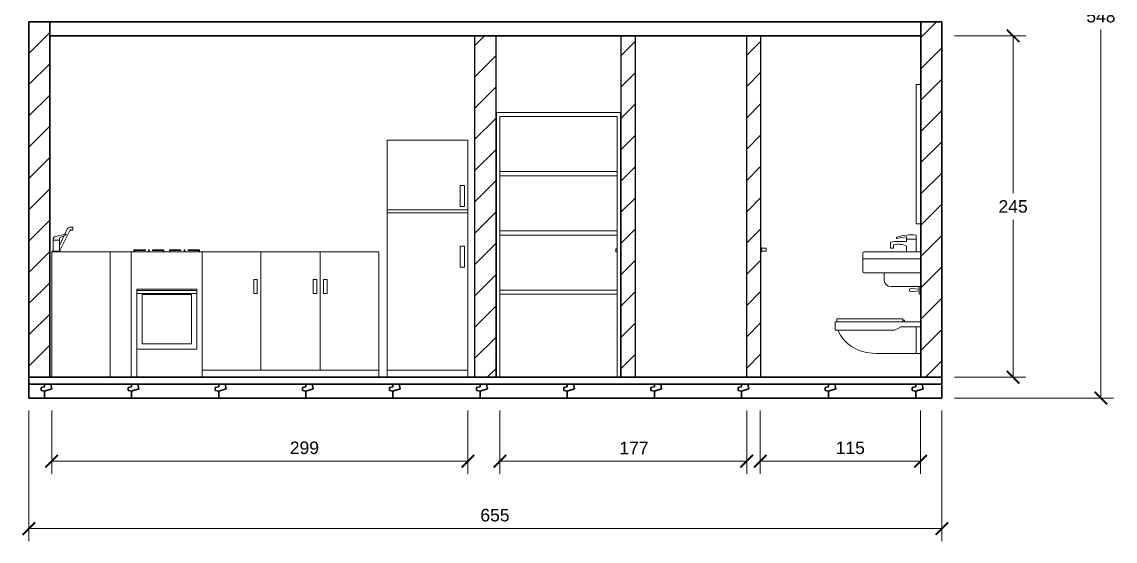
# Model space of a CAD drawing. Header units: millimetres. Extents: x 284 to 4268, y 453 to 1325.
# Drawn here: x 1339 to 2124, y 507 to 879 of the extents above; entities that cross this region are included whole.
import ezdxf

# ---------------------------------------------------------------- set-up
doc = ezdxf.new("R2010")
doc.units = ezdxf.units.MM
for name, color, linetype, lineweight in [('A-FLOR-LEVL', 3, 'Continuous', 35), ('A-FURN', 2, 'Continuous', 18), ('A-SECT-MCUT', 1, 'Continuous', 25), ('A-WALL-FULL', 3, 'Continuous', 35), ('A-WALL-FULL-EXTR', 3, 'Continuous', 35), ('A-WALL-FULL-INTR', 1, 'Continuous', 25), ('QUOTE', 5, 'Continuous', 13)]:
    doc.layers.add(name, color=color, linetype=linetype, lineweight=lineweight)
doc.styles.get("Standard").update_dxf_attribs({"font": 'arial.ttf'})
doc.dimstyles.new('ISO-25', dxfattribs={"dimtxt": 2.5, "dimasz": 2.5, "dimexe": 1.25, "dimexo": 0.625, "dimtad": 1, "dimtxsty": 'Standard', "dimcen": 2.5, "dimadec": 0, "dimazin": 0, "dimtfac": 1, "dimtmove": 0, "dimatfit": 3, "dimfxl": 1, "dimarcsym": 0})

# ---------------------------------------------------------------- blocks, each defined once
blk = doc.blocks.new('_ARCHTICK')
at = {"color": 0, "linetype": 'ByBlock', "const_width": 0.15}
blk.add_lwpolyline([(-0.5, -0.5), (0.5, 0.5)], dxfattribs=at)
blk = doc.blocks.new('*D44')
at = {"layer": 'Defpoints', "color": 0, "transparency": 16777216}
for p in [(1344.23, 609.37), (1999.23, 609.37), (1999.23, 515.72)]:
    blk.add_point(p, dxfattribs=at)
at = {"layer": 'QUOTE', "color": 0, "transparency": 16777216}
for p, q in [((1344.23, 600.37), (1344.23, 506.72)), ((1999.23, 600.37), (1999.23, 506.72)), ((1344.23, 515.72), (1999.23, 515.72))]:
    blk.add_line(p, q, dxfattribs=at)
at = {"layer": 'QUOTE', "color": 0, "transparency": 16777216, "xscale": 9, "yscale": 9, "zscale": 9, "rotation": 180}
blk.add_blockref('_ARCHTICK', (1344.23, 515.72), dxfattribs=at)
at = {"layer": 'QUOTE', "color": 0, "transparency": 16777216, "xscale": 9, "yscale": 9, "zscale": 9}
blk.add_blockref('_ARCHTICK', (1999.23, 515.72), dxfattribs=at)
at = {"layer": 'QUOTE', "color": 0, "transparency": 16777216, "insert": (1678.62, 525.32), "char_height": 9, "attachment_point": 5}
blk.add_mtext('655', dxfattribs=at)
blk = doc.blocks.new('*D45')
at = {"layer": 'Defpoints', "color": 0, "transparency": 16777216}
for p in [(1360.64, 609.37), (1659.23, 609.37), (1659.23, 564.05)]:
    blk.add_point(p, dxfattribs=at)
at = {"layer": 'QUOTE', "color": 0, "transparency": 16777216}
for p, q in [((1360.64, 600.37), (1360.64, 555.05)), ((1659.23, 600.37), (1659.23, 555.05)), ((1360.64, 564.05), (1659.23, 564.05))]:
    blk.add_line(p, q, dxfattribs=at)
at = {"layer": 'QUOTE', "color": 0, "transparency": 16777216, "xscale": 9, "yscale": 9, "zscale": 9, "rotation": 180}
blk.add_blockref('_ARCHTICK', (1360.64, 564.05), dxfattribs=at)
at = {"layer": 'QUOTE', "color": 0, "transparency": 16777216, "xscale": 9, "yscale": 9, "zscale": 9}
blk.add_blockref('_ARCHTICK', (1659.23, 564.05), dxfattribs=at)
at = {"layer": 'QUOTE', "color": 0, "transparency": 16777216, "insert": (1541.94, 573.65), "char_height": 9, "attachment_point": 5}
blk.add_mtext('299', dxfattribs=at)
blk = doc.blocks.new('*D46')
at = {"layer": 'Defpoints', "color": 0, "transparency": 16777216}
for p in [(1682.23, 609.37), (1859.23, 609.37), (1859.23, 564.05)]:
    blk.add_point(p, dxfattribs=at)
at = {"layer": 'QUOTE', "color": 0, "transparency": 16777216}
for p, q in [((1682.23, 600.37), (1682.23, 555.05)), ((1859.23, 600.37), (1859.23, 555.05)), ((1682.23, 564.05), (1859.23, 564.05))]:
    blk.add_line(p, q, dxfattribs=at)
at = {"layer": 'QUOTE', "color": 0, "transparency": 16777216, "xscale": 9, "yscale": 9, "zscale": 9, "rotation": 180}
blk.add_blockref('_ARCHTICK', (1682.23, 564.05), dxfattribs=at)
at = {"layer": 'QUOTE', "color": 0, "transparency": 16777216, "xscale": 9, "yscale": 9, "zscale": 9}
blk.add_blockref('_ARCHTICK', (1859.23, 564.05), dxfattribs=at)
at = {"layer": 'QUOTE', "color": 0, "transparency": 16777216, "insert": (1778.36, 573.57), "char_height": 9, "attachment_point": 5}
blk.add_mtext('177', dxfattribs=at)
blk = doc.blocks.new('*D47')
at = {"layer": 'Defpoints', "color": 0, "transparency": 16777216}
for p in [(1868.92, 609.37), (1983.92, 609.37), (1983.92, 564.05)]:
    blk.add_point(p, dxfattribs=at)
at = {"layer": 'QUOTE', "color": 0, "transparency": 16777216}
for p, q in [((1868.92, 600.37), (1868.92, 555.05)), ((1983.92, 600.37), (1983.92, 555.05)), ((1868.92, 564.05), (1983.92, 564.05))]:
    blk.add_line(p, q, dxfattribs=at)
at = {"layer": 'QUOTE', "color": 0, "transparency": 16777216, "xscale": 9, "yscale": 9, "zscale": 9, "rotation": 180}
blk.add_blockref('_ARCHTICK', (1868.92, 564.05), dxfattribs=at)
at = {"layer": 'QUOTE', "color": 0, "transparency": 16777216, "xscale": 9, "yscale": 9, "zscale": 9}
blk.add_blockref('_ARCHTICK', (1983.92, 564.05), dxfattribs=at)
at = {"layer": 'QUOTE', "color": 0, "transparency": 16777216, "insert": (1933.51, 573.65), "char_height": 9, "attachment_point": 5}
blk.add_mtext('115', dxfattribs=at)
blk = doc.blocks.new('*D50')
at = {"layer": 'Defpoints', "color": 0, "transparency": 16777216}
for p in [(1999.23, 869.37), (1999.23, 624.37), (2050.33, 624.37)]:
    blk.add_point(p, dxfattribs=at)
at = {"layer": 'QUOTE', "color": 0, "transparency": 16777216}
for p, q in [((2008.23, 869.37), (2059.33, 869.37)), ((2050.33, 869.37), (2050.33, 756.47)), ((2050.33, 624.37), (2050.33, 737.28)), ((2008.23, 624.37), (2059.33, 624.37))]:
    blk.add_line(p, q, dxfattribs=at)
at = {"layer": 'QUOTE', "color": 0, "transparency": 16777216, "xscale": 9, "yscale": 9, "zscale": 9}
for p, rotation in [((2050.33, 869.37), 90), ((2050.33, 624.37), 270)]:
    blk.add_blockref('_ARCHTICK', p, dxfattribs=dict(at, rotation=rotation))
at = {"layer": 'QUOTE', "color": 0, "transparency": 16777216, "insert": (2050.33, 746.87), "char_height": 9, "attachment_point": 5}
blk.add_mtext('245', dxfattribs=at)
blk = doc.blocks.new('*D49')
at = {"layer": 'Defpoints', "color": 0, "transparency": 16777216}
for p in [(1999.23, 1157.47), (1999.23, 609.37), (2113.29, 609.37)]:
    blk.add_point(p, dxfattribs=at)
at = {"layer": 'QUOTE', "color": 0, "transparency": 16777216}
for p, q in [((2008.23, 1157.47), (2122.29, 1157.47)), ((2113.29, 1157.47), (2113.29, 893.02)), ((2113.29, 609.37), (2113.29, 873.83)), ((2008.23, 609.37), (2122.29, 609.37))]:
    blk.add_line(p, q, dxfattribs=at)
at = {"layer": 'QUOTE', "color": 0, "transparency": 16777216, "xscale": 9, "yscale": 9, "zscale": 9}
for p, rotation in [((2113.29, 1157.47), 90), ((2113.29, 609.37), 270)]:
    blk.add_blockref('_ARCHTICK', p, dxfattribs=dict(at, rotation=rotation))
at = {"layer": 'QUOTE', "color": 0, "transparency": 16777216, "insert": (2113.29, 883.42), "char_height": 9, "attachment_point": 5}
blk.add_mtext('548', dxfattribs=at)

msp = doc.modelspace()

# ---------------------------------------------------------------- hatches: boundary and pattern name
at = {"layer": 'A-SECT-MCUT'}
h = msp.add_hatch(dxfattribs=at)
h.set_pattern_fill('ANSI31', color=256, scale=5)
h.set_pattern_definition([(45, (-287685.397, -169588.585), (-11.22532015, 11.22532015), [])])
h.paths.add_polyline_path([(1344.226, 624.371), (1359.226, 624.371), (1359.226, 879.371), (1344.226, 879.371)])
h.paths.add_polyline_path([(1664.226, 624.371), (1679.226, 624.371), (1679.226, 869.371), (1664.226, 869.371)])
h.paths.add_polyline_path([(1999.226, 879.371), (1984.226, 879.371), (1984.226, 624.371), (1999.226, 624.371)])
h.paths.add_polyline_path([(1779.226, 869.371), (1769.226, 869.371), (1769.226, 624.371), (1779.226, 624.371)])
h.paths.add_polyline_path([(1869.226, 869.371), (1859.226, 869.371), (1859.226, 624.371), (1869.226, 624.371)])

# ---------------------------------------------------------------- linework, layer by layer
for p, q in [((1984.226, 689.377), (1984.226, 683.381)), ((1984.226, 656.789), (1984.226, 634.263))]:
    msp.add_line(p, q)
at = {"layer": 'A-FLOR-LEVL'}
for p, q in [((1999.226, 879.371), (1344.226, 879.371)), ((1359.226, 869.371), (1984.226, 869.371)), ((1344.226, 624.371), (1999.226, 624.371)), ((1344.226, 619.371), (1344.226, 624.371)), ((1999.226, 619.371), (1344.226, 619.371)), ((1344.226, 609.371), (1344.226, 619.371)), ((1355.476, 617.371), (1352.976, 616.871)), ((1352.976, 614.871), (1352.976, 616.871)), ((1355.476, 614.371), (1352.976, 614.871)), ((1355.476, 617.371), (1355.476, 619.371)), ((1417.976, 617.371), (1415.476, 616.871)), ((1415.476, 614.871), (1415.476, 616.871)), ((1417.976, 614.371), (1415.476, 614.871)), ((1417.976, 617.371), (1417.976, 619.371)), ((1480.476, 617.371), (1477.976, 616.871)), ((1477.976, 614.871), (1477.976, 616.871)), ((1480.476, 614.371), (1477.976, 614.871)), ((1480.476, 617.371), (1480.476, 619.371)), ((1542.976, 617.371), (1540.476, 616.871)), ((1540.476, 614.871), (1540.476, 616.871)), ((1542.976, 614.371), (1540.476, 614.871)), ((1542.976, 617.371), (1542.976, 619.371)), ((1605.476, 617.371), (1602.976, 616.871)), ((1602.976, 614.871), (1602.976, 616.871)), ((1605.476, 614.371), (1602.976, 614.871)), ((1605.476, 617.371), (1605.476, 619.371)), ((1667.976, 617.371), (1665.476, 616.871)), ((1665.476, 614.871), (1665.476, 616.871)), ((1667.976, 614.371), (1665.476, 614.871)), ((1667.976, 617.371), (1667.976, 619.371)), ((1730.476, 617.371), (1727.976, 616.871)), ((1727.976, 614.871), (1727.976, 616.871)), ((1730.476, 614.371), (1727.976, 614.871)), ((1730.476, 617.371), (1730.476, 619.371)), ((1792.976, 617.522), (1790.476, 617.022)), ((1790.476, 614.871), (1790.476, 616.871)), ((1792.976, 614.371), (1790.476, 614.871)), ((1792.976, 617.522), (1792.976, 619.522)), ((1855.476, 617.371), (1852.976, 616.871)), ((1852.976, 614.871), (1852.976, 616.871)), ((1855.476, 614.371), (1852.976, 614.871)), ((1855.476, 617.371), (1855.476, 619.371)), ((1917.976, 617.522), (1915.476, 617.022)), ((1915.476, 614.871), (1915.476, 616.871)), ((1917.976, 614.371), (1915.476, 614.871)), ((1917.976, 617.522), (1917.976, 619.522)), ((1980.476, 617.522), (1977.976, 617.022)), ((1977.976, 614.871), (1977.976, 616.871)), ((1980.476, 614.371), (1977.976, 614.871)), ((1980.476, 617.522), (1980.476, 619.522)), ((1980.476, 609.371), (1980.476, 614.371)), ((1999.226, 609.371), (1999.226, 619.371)), ((1355.476, 609.371), (1344.226, 609.371)), ((1980.476, 609.371), (1999.226, 609.371))]:
    msp.add_line(p, q, dxfattribs=at)
for points in [[(1355.476, 614.371), (1360.697, 616.103), (1360.024, 619.371)], [(1417.976, 609.371), (1355.476, 609.371), (1355.476, 614.371)], [(1417.976, 614.371), (1423.197, 616.103), (1422.524, 619.371)], [(1480.476, 609.371), (1417.976, 609.371), (1417.976, 614.371)], [(1480.476, 614.371), (1485.697, 616.103), (1485.024, 619.371)], [(1542.976, 609.371), (1480.476, 609.371), (1480.476, 614.371)], [(1542.976, 614.371), (1548.197, 616.103), (1547.524, 619.371)], [(1605.476, 609.371), (1542.976, 609.371), (1542.976, 614.371)], [(1605.476, 614.371), (1610.697, 616.103), (1610.024, 619.371)], [(1667.976, 609.371), (1605.476, 609.371), (1605.476, 614.371)], [(1667.976, 614.371), (1673.197, 616.103), (1672.524, 619.371)], [(1730.476, 609.371), (1667.976, 609.371), (1667.976, 614.371)], [(1730.476, 614.371), (1735.697, 616.103), (1735.024, 619.371)], [(1792.976, 609.371), (1730.476, 609.371), (1730.476, 614.371)], [(1792.976, 614.371), (1798.197, 616.103), (1797.524, 619.371)], [(1855.476, 609.371), (1792.976, 609.371), (1792.976, 614.371)], [(1855.476, 614.371), (1860.697, 616.103), (1860.024, 619.371)], [(1917.976, 609.371), (1855.476, 609.371), (1855.476, 614.371)], [(1917.976, 614.371), (1923.197, 616.103), (1922.524, 619.371)], [(1980.476, 609.371), (1917.976, 609.371), (1917.976, 614.371)], [(1980.476, 614.371), (1985.697, 616.103), (1985.024, 619.371)]]:
    msp.add_lwpolyline(points, dxfattribs=at)
at = {"layer": 'A-FURN'}
for p, q in [((1984.226, 834.371), (1980.726, 834.371)), ((1980.726, 834.371), (1980.726, 734.371)), ((1679.226, 624.371), (1679.226, 814.371)), ((1679.726, 814.371), (1768.726, 814.371)), ((1679.726, 814.371), (1679.726, 624.371)), ((1682.226, 811.371), (1766.226, 811.371)), ((1682.226, 811.371), (1682.226, 624.371)), ((1766.226, 811.371), (1766.226, 624.371)), ((1768.726, 814.371), (1768.726, 624.371)), ((1769.226, 814.371), (1769.226, 624.371)), ((1769.226, 811.871), (1769.226, 771.871)), ((1601.226, 624.371), (1601.226, 794.371)), ((1601.226, 794.371), (1659.226, 794.371)), ((1659.226, 794.371), (1659.226, 624.371)), ((1679.226, 771.871), (1679.226, 769.371)), ((1766.226, 771.871), (1682.226, 771.871)), ((1682.226, 768.871), (1766.226, 768.871)), ((1769.226, 769.371), (1769.226, 729.371)), ((1653.726, 746.913), (1653.726, 762.011)), ((1653.726, 762.011), (1656.726, 762.011)), ((1656.726, 762.011), (1656.726, 752.913)), ((1656.726, 752.913), (1656.726, 746.913)), ((1656.726, 746.913), (1653.726, 746.913)), ((1601.226, 744.371), (1659.226, 744.371)), ((1601.226, 742.371), (1659.226, 742.371)), ((1366.202, 714.871), (1374.036, 730.539)), ((1371.857, 730.786), (1370.061, 726.969)), ((1375.749, 731.935), (1373.667, 731.935)), ((1373.675, 729.817), (1375.849, 729.817)), ((1375.849, 729.817), (1375.849, 731.835)), ((1679.226, 729.371), (1679.226, 726.871)), ((1766.226, 729.371), (1682.226, 729.371)), ((1984.226, 734.371), (1980.726, 734.371)), ((1984.226, 734.371), (1984.226, 734.371)), ((1361.707, 718.871), (1361.707, 723.318)), ((1361.707, 722.659), (1365.616, 722.659)), ((1363.212, 725.256), (1370.674, 727.122)), ((1366.202, 722.659), (1365.616, 722.659)), ((1366.202, 724.367), (1370.873, 726.568)), ((1369.588, 725.963), (1366.202, 718.765)), ((1366.202, 722.659), (1366.202, 724.367)), ((1366.202, 714.871), (1366.202, 722.659)), ((1682.226, 726.371), (1766.226, 726.371)), ((1769.226, 726.871), (1769.226, 686.871)), ((1966.565, 724.494), (1966.565, 724.318)), ((1973.961, 726.371), (1973.961, 726.321)), ((1973.961, 725.098), (1973.961, 721.601)), ((1973.961, 723.323), (1980.726, 723.323)), ((1980.726, 714.371), (1980.726, 726.371)), ((1360.644, 624.371), (1360.644, 714.371)), ((1360.644, 714.371), (1402.644, 714.371)), ((1361.018, 714.371), (1361.018, 714.871)), ((1361.018, 714.871), (1366.902, 714.871)), ((1361.707, 714.871), (1361.707, 718.871)), ((1366.902, 714.871), (1366.202, 714.871)), ((1366.902, 714.871), (1366.902, 714.371)), ((1402.644, 714.371), (1402.644, 624.371)), ((1402.644, 714.371), (1417.644, 714.371)), ((1417.644, 714.371), (1417.644, 624.371)), ((1417.644, 714.371), (1468.644, 714.371)), ((1419.644, 714.371), (1419.644, 715.871)), ((1419.644, 715.871), (1427.844, 715.871)), ((1420.144, 714.371), (1420.144, 715.371)), ((1420.144, 715.371), (1427.844, 715.371)), ((1427.844, 715.371), (1427.844, 715.871)), ((1430.644, 715.871), (1430.144, 715.871)), ((1430.144, 715.871), (1430.144, 714.371)), ((1430.144, 714.371), (1430.394, 714.371)), ((1430.644, 714.371), (1430.144, 714.371)), ((1430.644, 715.871), (1430.644, 714.371)), ((1441.144, 715.871), (1432.944, 715.871)), ((1432.944, 715.371), (1432.944, 715.871)), ((1440.644, 715.371), (1432.944, 715.371)), ((1440.644, 714.371), (1440.644, 715.371)), ((1441.144, 714.371), (1441.144, 715.871)), ((1445.144, 714.371), (1445.144, 715.871)), ((1445.144, 715.871), (1453.344, 715.871)), ((1445.644, 714.371), (1445.644, 715.371)), ((1445.644, 715.371), (1453.344, 715.371)), ((1453.344, 715.371), (1453.344, 715.871)), ((1455.644, 715.871), (1456.144, 715.871)), ((1455.644, 715.871), (1455.644, 714.371)), ((1456.144, 715.871), (1456.144, 714.371)), ((1466.644, 715.871), (1458.444, 715.871)), ((1458.444, 715.371), (1458.444, 715.871)), ((1466.144, 715.371), (1458.444, 715.371)), ((1466.144, 714.371), (1466.144, 715.371)), ((1466.644, 714.371), (1466.644, 715.871)), ((1468.644, 714.371), (1468.644, 624.371)), ((1468.644, 714.371), (1595.226, 714.371)), ((1510.644, 714.371), (1510.644, 629.371)), ((1553.226, 714.371), (1553.226, 629.371)), ((1595.226, 714.371), (1595.226, 624.371)), ((1653.726, 703.371), (1653.726, 718.469)), ((1653.726, 718.469), (1656.726, 718.469)), ((1656.726, 718.469), (1656.726, 709.371)), ((1765.226, 714.371), (1765.226, 716.371)), ((1765.226, 716.371), (1766.226, 716.371)), ((1766.226, 714.371), (1765.226, 714.371)), ((1769.226, 716.871), (1768.726, 716.871)), ((1768.726, 716.871), (1768.726, 713.871)), ((1768.726, 713.871), (1769.226, 713.871)), ((1869.726, 717.371), (1869.226, 717.371)), ((1869.226, 714.371), (1869.726, 714.371)), ((1869.726, 716.871), (1869.726, 717.371)), ((1869.726, 716.871), (1873.226, 716.871)), ((1869.726, 714.371), (1869.726, 716.871)), ((1873.226, 714.871), (1869.726, 714.871)), ((1873.226, 716.871), (1873.226, 714.871)), ((1943.544, 714.377), (1984.226, 714.377)), ((1962.313, 721.377), (1962.312, 716.96)), ((1962.312, 716.96), (1964.568, 716.96)), ((1964.568, 716.96), (1964.568, 719.449)), ((1973.961, 718.494), (1973.961, 714.371)), ((1656.726, 709.371), (1656.726, 703.371)), ((1942.544, 700.377), (1942.544, 713.377)), ((1984.226, 709.371), (1942.544, 709.371)), ((1656.726, 703.371), (1653.726, 703.371)), ((1984.226, 699.377), (1943.544, 699.377)), ((1984.226, 699.377), (1957.752, 699.377)), ((1957.752, 699.377), (1957.752, 694.377)), ((1508.144, 694.371), (1505.644, 694.371)), ((1505.644, 694.371), (1505.644, 684.371)), ((1508.144, 684.371), (1508.144, 694.371)), ((1550.726, 694.371), (1548.226, 694.371)), ((1548.226, 694.371), (1548.226, 684.371)), ((1550.726, 684.371), (1550.726, 694.371)), ((1558.226, 694.371), (1555.726, 694.371)), ((1555.726, 694.371), (1555.726, 684.371)), ((1558.226, 684.371), (1558.226, 694.371)), ((1421.617, 644.371), (1421.617, 687.471)), ((1421.617, 687.471), (1464.746, 687.471)), ((1421.617, 686.471), (1464.746, 686.471)), ((1464.746, 684.471), (1421.617, 684.471)), ((1425.478, 648.232), (1425.478, 683.61)), ((1425.478, 683.61), (1460.885, 683.61)), ((1460.885, 683.61), (1460.885, 648.232)), ((1464.746, 687.471), (1464.746, 644.371)), ((1464.746, 686.471), (1464.746, 684.471)), ((1464.746, 684.471), (1464.746, 644.371)), ((1505.644, 684.371), (1508.144, 684.371)), ((1548.226, 684.371), (1550.726, 684.371)), ((1555.726, 684.371), (1558.226, 684.371)), ((1679.226, 686.871), (1679.226, 684.371)), ((1766.226, 686.871), (1682.226, 686.871)), ((1682.226, 683.871), (1766.226, 683.871)), ((1962.752, 689.377), (1984.226, 689.377)), ((1983.041, 687.525), (1977.12, 688.117)), ((1977.12, 685.749), (1983.041, 686.341)), ((1983.041, 683.973), (1983.041, 689.377)), ((1984.226, 683.381), (1983.041, 683.973)), ((1984.226, 664.003), (1922.647, 664.003)), ((1922.647, 664.003), (1922.647, 658.082)), ((1971.199, 666.371), (1923.831, 666.371)), ((1923.831, 666.371), (1923.831, 664.003)), ((1970.015, 660.45), (1965.278, 658.082)), ((1984.226, 660.45), (1970.015, 660.45)), ((1971.199, 664.003), (1971.199, 666.371)), ((1972.522, 665.303), (1971.199, 665.303)), ((1972.522, 664.003), (1972.522, 665.303)), ((1972.522, 664.003), (1972.522, 665.003)), ((1980.673, 660.45), (1980.673, 641.477)), ((1922.647, 658.082), (1924.605, 658.082)), ((1924.605, 658.082), (1965.278, 658.082)), ((1421.617, 624.371), (1421.617, 644.371)), ((1421.617, 644.371), (1464.746, 644.371)), ((1425.478, 648.232), (1460.885, 648.232)), ((1944.691, 642.134), (1944.691, 642.134)), ((1952.34, 641.477), (1949.136, 641.678)), ((1980.673, 641.477), (1952.34, 641.477)), ((1980.673, 641.477), (1984.226, 641.477)), ((1595.226, 629.371), (1468.644, 629.371)), ((1601.226, 629.371), (1659.226, 629.371))]:
    msp.add_line(p, q, dxfattribs=at)
for centre, radius, start, end in [((1373.667, 729.935), 2, 90, 154.806684), ((1375.749, 731.835), 0.1, 0, 90), ((1363.707, 723.318), 2, 104.345913, 180), ((1370.717, 726.824), 0.299, 289.171986, 109.171986), ((1969.109, 670.954), 50.879, 84.527216, 97.675571), ((1967.065, 724.493), 0.5, 107.446883, 179.825542), ((1967.065, 724.317), 0.5, 179.825542, 286.874557), ((1977.459, 689.813), 36.704, 84.894417, 106.694674), ((1976.28, 693.936), 31.248, 94.256269, 106.874557), ((1943.544, 713.377), 1, 90, 180), ((1967.771, 704.119), 15.651, 66.701422, 101.842509), ((1943.544, 700.377), 1, 180, 270), ((1962.752, 694.377), 5, 180, 270), ((1977.12, 686.933), 1.184, 90, 270), ((1949.701, 669.067), 27.395, 203.64102, 268.817984)]:
    msp.add_arc(centre, radius, start, end, dxfattribs=at)
at = {"layer": 'A-WALL-FULL'}
msp.add_line((1999.226, 624.371), (1999.226, 619.371), dxfattribs=at)
at = {"layer": 'A-WALL-FULL-EXTR'}
for p, q in [((1344.226, 624.371), (1344.226, 879.371)), ((1359.226, 879.371), (1359.226, 624.371)), ((1984.226, 624.371), (1984.226, 879.371)), ((1999.226, 879.371), (1999.226, 624.371))]:
    msp.add_line(p, q, dxfattribs=at)
at = {"layer": 'A-WALL-FULL-INTR'}
for p, q in [((1664.226, 624.371), (1664.226, 869.371)), ((1679.226, 869.371), (1679.226, 624.371)), ((1769.226, 624.371), (1769.226, 869.371)), ((1779.226, 869.371), (1779.226, 624.371)), ((1859.226, 624.371), (1859.226, 869.371)), ((1869.226, 869.371), (1869.226, 624.371)), ((1679.226, 624.371), (1682.226, 624.371))]:
    msp.add_line(p, q, dxfattribs=at)

# ---------------------------------------------------------------- dimensions: what is measured, and where the dimension line sits
at = {"layer": 'QUOTE'}
for base, p1, p2, override, picture, middle in [((2113.286, 609.371), (1999.226, 1157.471), (1999.226, 609.371), {"dimtxt": 9, "dimasz": 9, "dimexe": 9, "dimexo": 9, "dimgap": 5, "dimtih": 1, "dimtoh": 1, "dimdec": 0, "dimblk1": 'ARCHTICK', "dimblk2": 'ARCHTICK', "dimsah": 1, "dimlwd": 65535, "dimlwe": 65535}, '*D49', (2113.286, 883.421)), ((2050.331, 624.371), (1999.226, 869.371), (1999.226, 624.371), {"dimtxt": 9, "dimasz": 9, "dimexe": 9, "dimexo": 9, "dimgap": 5, "dimtih": 1, "dimdec": 0, "dimblk1": 'ARCHTICK', "dimblk2": 'ARCHTICK', "dimsah": 1, "dimlwd": 65535, "dimlwe": 65535}, '*D50', (2050.331, 746.871))]:
    dim = msp.add_linear_dim(base=base, p1=p1, p2=p2, angle=90, dimstyle='ISO-25', override=override, dxfattribs=at)
    dim.commit()
    dim.dimension.update_dxf_attribs({"geometry": picture, "text_midpoint": middle})
for base, p1, p2, picture, middle in [((1999.226, 515.723), (1344.226, 609.371), (1999.226, 609.371), '*D44', (1678.619, 515.723)), ((1659.226, 564.052), (1360.644, 609.371), (1659.226, 609.371), '*D45', (1541.941, 564.052)), ((1859.226, 564.052), (1682.226, 609.371), (1859.226, 609.371), '*D46', (1778.358, 564.052)), ((1983.924, 564.052), (1868.924, 609.371), (1983.924, 609.371), '*D47', (1933.506, 564.052))]:
    dim = msp.add_linear_dim(base=base, p1=p1, p2=p2, dimstyle='ISO-25', override={"dimtxt": 9, "dimasz": 9, "dimexe": 9, "dimexo": 9, "dimgap": 5, "dimdec": 0, "dimblk1": 'ARCHTICK', "dimblk2": 'ARCHTICK', "dimsah": 1, "dimlwd": 65535, "dimlwe": 65535}, dxfattribs=at)
    dim.commit()
    dim.dimension.update_dxf_attribs({"geometry": picture, "text_midpoint": middle, "dimtype": 160})

doc.saveas('drawing.dxf')
